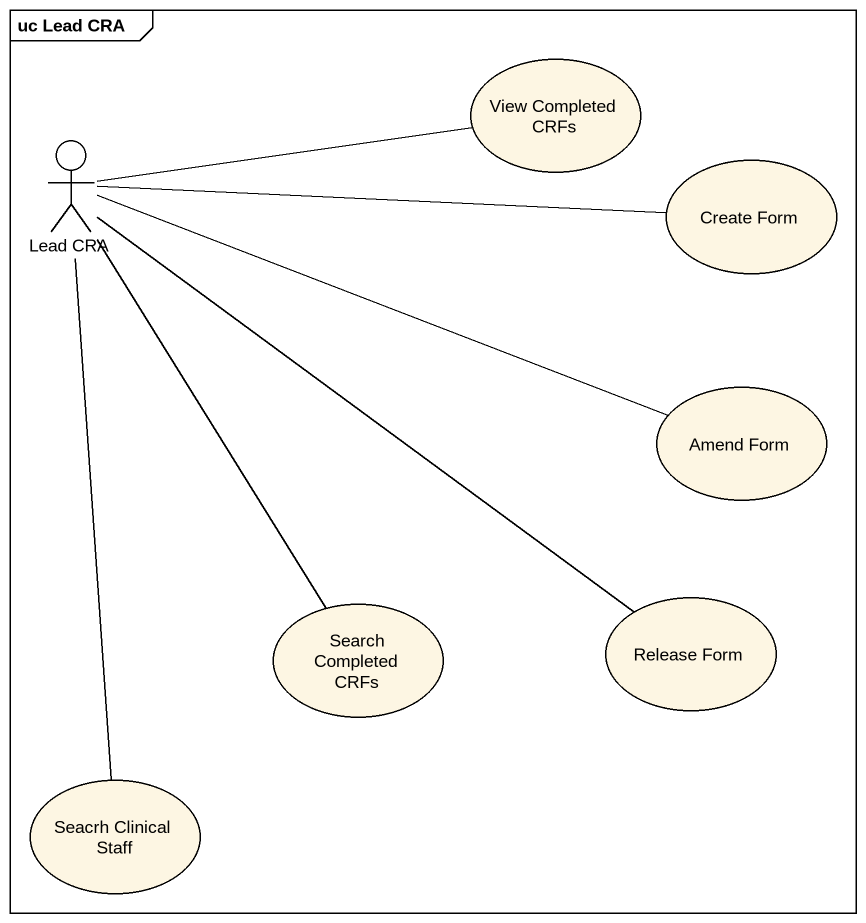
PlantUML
@startuml
mainframe uc Lead CRA
usecase "View Completed CRFs" as View_Completed_CRFs
actor "Lead CRA" as Lead_CRA
usecase "Create Form" as Create_Form
usecase "Amend Form" as Amend_Form
usecase "Search Completed CRFs" as Search_Completed_CRFs
usecase "Release Form" as Release_Form
usecase "Seacrh Clinical Staff" as Seacrh_Clinical_Staff
Lead_CRA -right- View_Completed_CRFs
Lead_CRA -right- Create_Form
Lead_CRA -right- Amend_Form
Lead_CRA -- Search_Completed_CRFs
Lead_CRA -- Release_Form
Lead_CRA -- Seacrh_Clinical_Staff
@enduml
